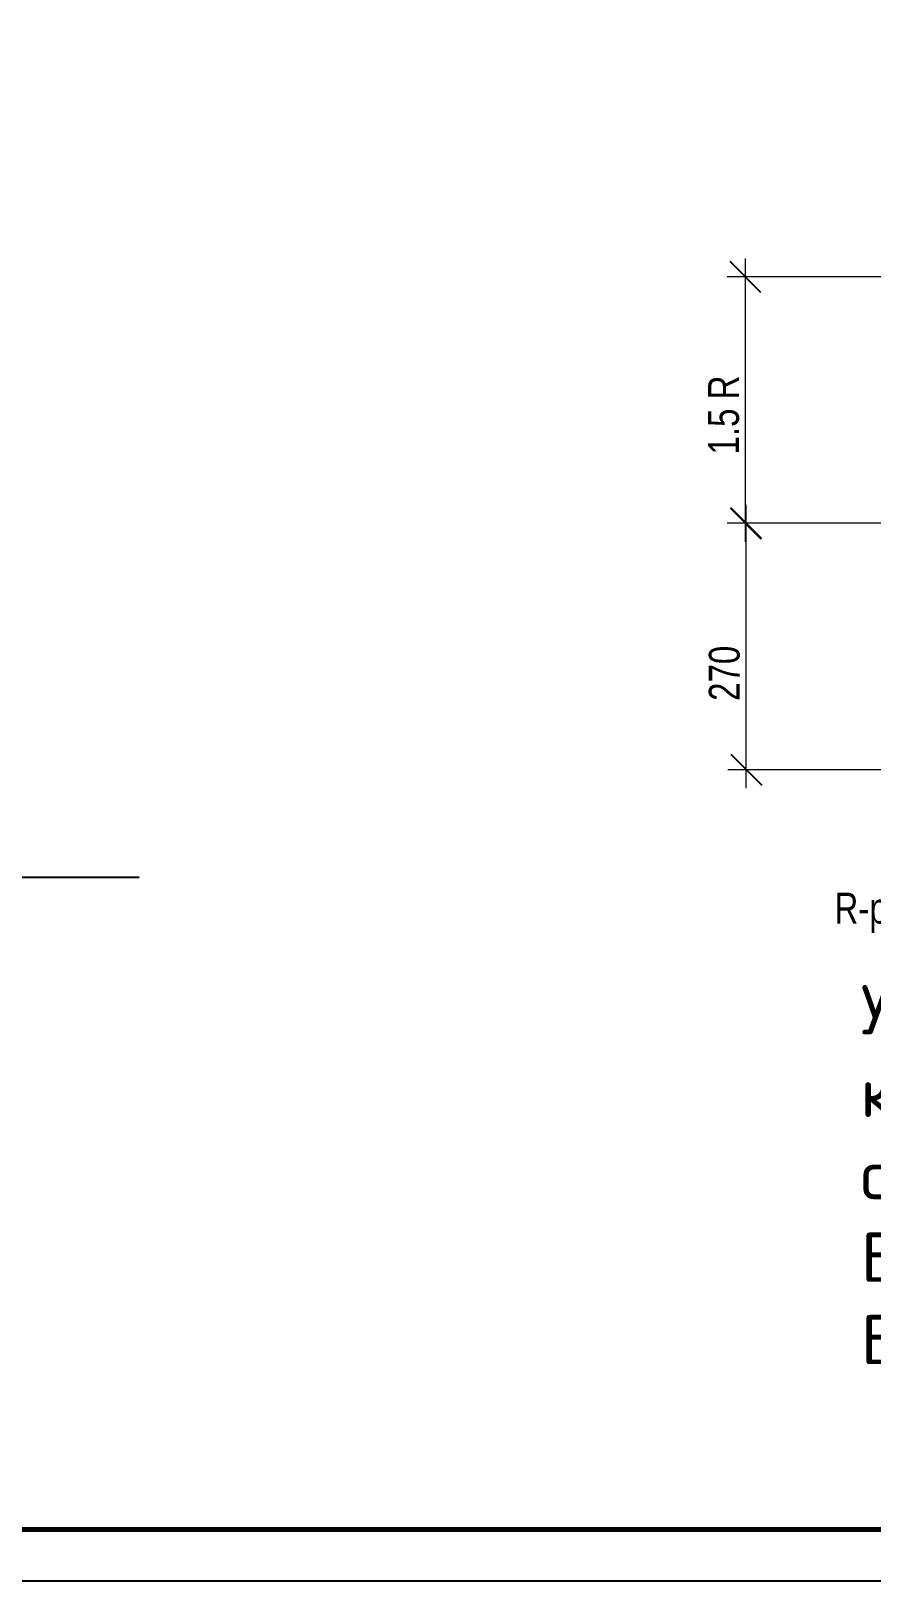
# Model space of a CAD drawing. Header units: millimetres. Extents: x 5763 to 12018931, y 39842 to 3600577.
# Drawn here: x 660380 to 676715, y 334201 to 364310 of the extents above; entities that cross this region are included whole.
import ezdxf

# ---------------------------------------------------------------- set-up
doc = ezdxf.new("R2010")
doc.units = ezdxf.units.MM
doc.layers.add('1serv', color=7, linetype='Continuous')
doc.layers.add('Размеры', color=7, linetype='Continuous')
doc.styles.add('ISOCPEUR', font='isocpeur.ttf')
doc.styles.add('TXT0', font='txt', dxfattribs={"width": 0.8})

msp = doc.modelspace()

# ---------------------------------------------------------------- linework, layer by layer
at = {"color": 0, "linetype": 'ByBlock', "lineweight": 25}
for p, q in [((674558.9009, 359232.76973), (673958.9009, 359832.76973)), ((673958.9009, 355046.93375), (674558.9009, 354446.93375)), ((674573.06484, 354446.93375), (673973.06484, 355046.93375)), ((673973.06484, 350261.09778), (674573.06484, 349661.09778))]:
    msp.add_line(p, q, dxfattribs=at)
at = {"color": 0}
msp.add_lwpolyline([(589821.09845, 334201.2019), (589821.09845, 453001.2019), (758021.09845, 453001.2019), (758021.09845, 334201.2019)], close=True, dxfattribs=at)
at = {"color": 0, "lineweight": 40, "const_width": 100}
msp.add_lwpolyline([(593821.09845, 335201.2019), (593821.09845, 452001.2019), (757021.09845, 452001.2019), (757021.09845, 335201.2019)], close=True, dxfattribs=at)
at = {"layer": '1serv', "color": 0, "lineweight": 15, "ltscale": 100}
for p, q in [((674258.9009, 354386.93375), (674258.9009, 359892.76973)), ((678398.9009, 359532.76973), (673898.9009, 359532.76973)), ((674273.06484, 349601.09778), (674273.06484, 355106.93375)), ((678413.06484, 354746.93375), (673898.9009, 354746.93375)), ((678413.06484, 354746.93375), (673913.06484, 354746.93375)), ((678427.22878, 349961.09778), (673913.06484, 349961.09778))]:
    msp.add_line(p, q, dxfattribs=at)
at = {"layer": 'Размеры', "color": 0}
msp.add_line((651114.26925, 347873.83689), (662480.40254, 347873.83689), dxfattribs=at)

# ---------------------------------------------------------------- texts
at = {"lineweight": 20, "insert": (676493.91376, 345776.15272), "char_height": 960, "attachment_point": 1, "style": 'ISOCPEUR'}
msp.add_mtext_dynamic_manual_height_columns('Укладка бетонной смеси в конструкции^Jсостав звена^JБетонщик 4 разряда-1(Б1)^JБетонщик 2 разряда-1(Б2)', width=22110.3017571, gutter_width=12.5, heights=[0], dxfattribs=at)
at = {"layer": '1serv', "color": 0, "lineweight": 20, "style": 'TXT0', "width": 0.8}
msp.add_text('1.5 R', height=600, rotation=90, dxfattribs=at).set_placement((674131.28835, 356083.85174))
at = {"layer": '1serv', "color": 0, "style": 'TXT0', "width": 0.8}
msp.add_text('270', height=600, rotation=90, dxfattribs=at).set_placement((674145.45229, 351298.01576))
at = {"layer": '1serv', "color": 0, "lineweight": 25, "ltscale": 100, "insert": (679069.90684, 347181.62163), "char_height": 1200, "width": 104754.0284962, "attachment_point": 5, "style": 'TXT0'}
msp.add_mtext('       {\\H0.5x;  R-радиус действия вибратора}', dxfattribs=at)

doc.saveas('drawing.dxf')
